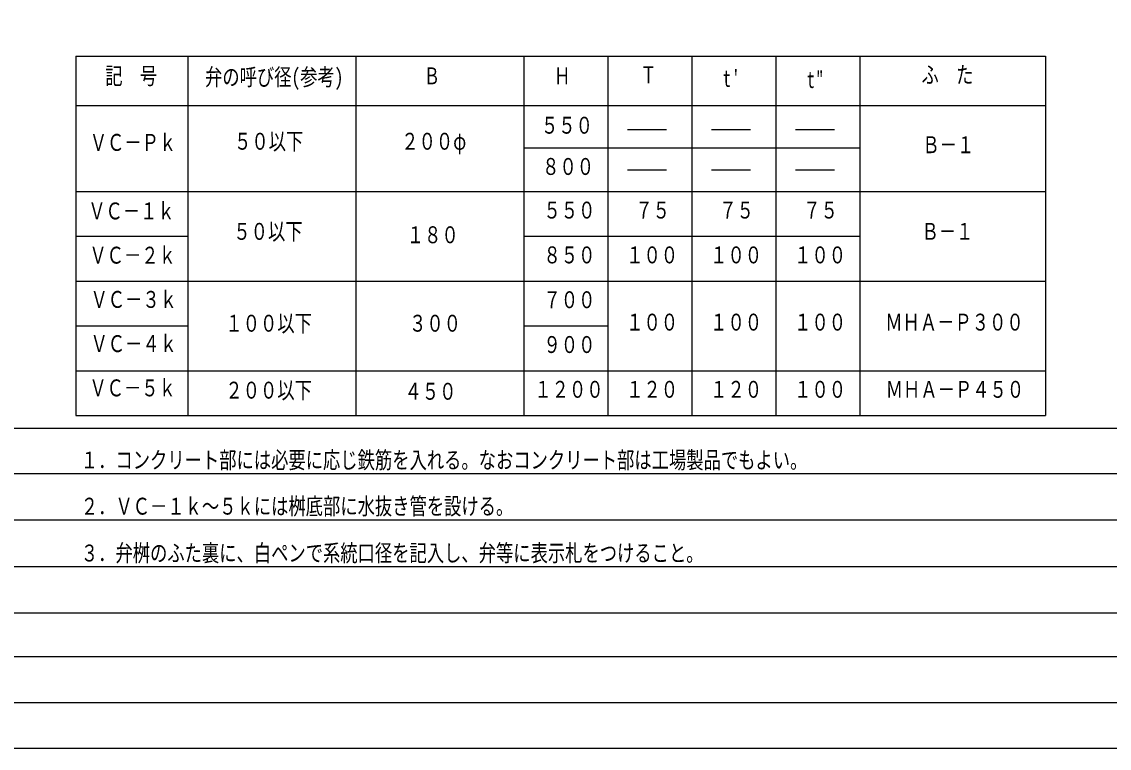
# Model space of a CAD drawing. Units: millimetres on the paper. Extents: x -287 to 287, y -191 to 191.
# Drawn here: x -137 to 4.4, y -187.9 to -93.5 of the extents above; entities that cross this region are included whole.
import ezdxf
from ezdxf.enums import TextEntityAlignment as Align

# ---------------------------------------------------------------- set-up
doc = ezdxf.new("R2010")
doc.units = ezdxf.units.MM
for name, color, linetype in [('0-0_線', 7, 'Continuous'), ('0-1_文字', 7, 'Continuous'), ('0-2_図', 7, 'Continuous'), ('0-3_図面枠', 7, 'Continuous')]:
    doc.layers.add(name, color=color, linetype=linetype)
doc.styles.add('ＭＳ ゴシック', font='')
doc.styles.get('ＭＳ ゴシック').set_extended_font_data('MS Gothic')

msp = doc.modelspace()

# ---------------------------------------------------------------- linework, layer by layer
at = {"layer": '0-0_線'}
for p, q in [((-286.857, -146.349), (148.438, -146.349)), ((-286.857, -152.245), (148.438, -152.245)), ((-286.857, -158.245), (148.438, -158.245)), ((-286.857, -164.334), (148.438, -164.334)), ((-286.857, -170.334), (148.438, -170.334)), ((-286.857, -176.02), (148.438, -176.02)), ((-286.857, -182.02), (148.438, -182.02))]:
    msp.add_line(p, q, dxfattribs=at)
at = {"layer": '0-2_図'}
for p, q in [((-129.998, -98.009), (-3.907, -98.009)), ((-115.435, -98.009), (-115.435, -144.696)), ((-93.59, -98.009), (-93.59, -144.696)), ((-71.745, -98.009), (-71.745, -144.696)), ((-60.823, -98.009), (-60.823, -144.696)), ((-49.901, -98.009), (-49.901, -144.696)), ((-38.978, -98.009), (-38.978, -144.696)), ((-28.056, -98.009), (-28.056, -144.696)), ((-3.907, -98.009), (-3.907, -144.696)), ((-129.998, -104.406), (-3.907, -104.406)), ((-58.246, -107.534), (-53.166, -107.534)), ((-47.324, -107.534), (-42.244, -107.534)), ((-36.402, -107.534), (-31.322, -107.534)), ((-71.745, -109.917), (-28.056, -109.917)), ((-58.246, -112.747), (-53.166, -112.747)), ((-47.324, -112.747), (-42.244, -112.747)), ((-36.402, -112.747), (-31.322, -112.747)), ((-129.998, -115.57), (-3.907, -115.57)), ((-129.998, -121.395), (-115.435, -121.395)), ((-71.745, -121.395), (-28.056, -121.395)), ((-129.998, -127.22), (-3.907, -127.22)), ((-129.998, -133.045), (-115.435, -133.045)), ((-71.745, -133.045), (-60.823, -133.045)), ((-129.998, -138.871), (-3.907, -138.871))]:
    msp.add_line(p, q, dxfattribs=at)
msp.add_lwpolyline([(-129.998, -98.009), (-129.998, -144.696), (-3.907, -144.696)], dxfattribs=at)
at = {"layer": '0-3_図面枠'}
msp.add_lwpolyline([(-286.857, -187.95), (281.328, -187.95), (281.328, 184.771)], dxfattribs=at)

# ---------------------------------------------------------------- texts
at = {"layer": '0-1_文字', "style": 'ＭＳ ゴシック'}
for s, width, p in [('記\u3000号', 0.75, (-126.169, -102.311)), ('弁の呼び径(参考)', 0.75, (-113.194, -102.459)), ('Ｂ', 0.7, (-84.739, -102.311)), ('Ｈ', 0.7, (-67.784, -102.311)), ('Ｔ', 0.7, (-56.579, -102.164)), ('ふ\u3000た', 0.75, (-20.015, -102.164)), ('５５０', 0.75, (-69.498, -108.726)), ('ＶＣ－Ｐｋ', 0.75, (-128.182, -110.96)), ('５０以下', 0.75, (-109.415, -110.811)), ('２００φ', 0.75, (-87.669, -110.811)), ('Ｂ－１', 0.75, (-19.899, -111.258)), ('８００', 0.75, (-69.349, -114.088)), ('ＶＣ－１ｋ', 0.75, (-128.38, -119.869)), ('５５０', 0.75, (-69.173, -119.757)), ('７５', 0.75, (-57.231, -119.757)), ('７５', 0.75, (-46.309, -119.757)), ('７５', 0.75, (-35.386, -119.757)), ('５０以下', 0.75, (-109.509, -122.523)), ('１８０', 0.75, (-86.951, -122.965)), ('Ｂ－１', 0.75, (-20.015, -122.523)), ('ＶＣ－２ｋ', 0.75, (-128.233, -125.619)), ('８５０', 0.75, (-69.173, -125.582)), ('１００', 0.75, (-58.42, -125.582)), ('１００', 0.75, (-47.498, -125.582)), ('１００', 0.75, (-36.576, -125.582)), ('ＶＣ－３ｋ', 0.75, (-128.085, -131.369)), ('７００', 0.75, (-69.173, -131.407)), ('１００以下', 0.75, (-110.541, -134.465)), ('１００', 0.75, (-58.42, -134.32)), ('１００', 0.75, (-47.498, -134.32)), ('１００', 0.75, (-36.576, -134.32)), ('ＭＨＡ－Ｐ３００', 0.75, (-24.725, -134.32)), ('３００', 0.75, (-86.656, -134.465)), ('ＶＣ－４ｋ', 0.75, (-128.085, -137.119)), ('９００', 0.75, (-69.173, -137.232)), ('ＶＣ－５ｋ', 0.75, (-128.233, -142.869)), ('２００以下', 0.75, (-110.541, -143.164)), ('４５０', 0.75, (-87.246, -143.311)), ('１２００', 0.75, (-70.362, -143.058)), ('１２０', 0.75, (-58.42, -143.058)), ('１２０', 0.75, (-47.498, -143.058)), ('１００', 0.75, (-36.576, -143.058)), ('ＭＨＡ－Ｐ４５０', 0.75, (-24.668, -143.058)), ('１．コンクリート部には必要に応じ鉄筋を入れる。なおコンクリート部は工場製品でもよい。', 0.75, (-129.344, -152.245)), ('２．ＶＣ－１ｋ～５ｋには桝底部に水抜き管を設ける。', 0.75, (-129.344, -158.245)), ('３．弁桝のふた裏に、白ペンで系統口径を記入し、弁等に表示札をつけること。', 0.75, (-129.344, -164.334))]:
    msp.add_text(s, height=2.199, dxfattribs=dict(at, width=width)).set_placement(p, align=Align.BOTTOM_LEFT)
at = {"layer": '0-1_文字', "char_height": 2.199, "attachment_point": 7, "style": 'ＭＳ ゴシック'}
for s, insert in [("\\T1.2;\\W0.65;t'", (-45.817, -102.016)), ('\\T1.2;\\W0.65;t"', (-34.906, -102.164))]:
    msp.add_mtext(s, dxfattribs=dict(at, insert=insert))

doc.saveas('drawing.dxf')
